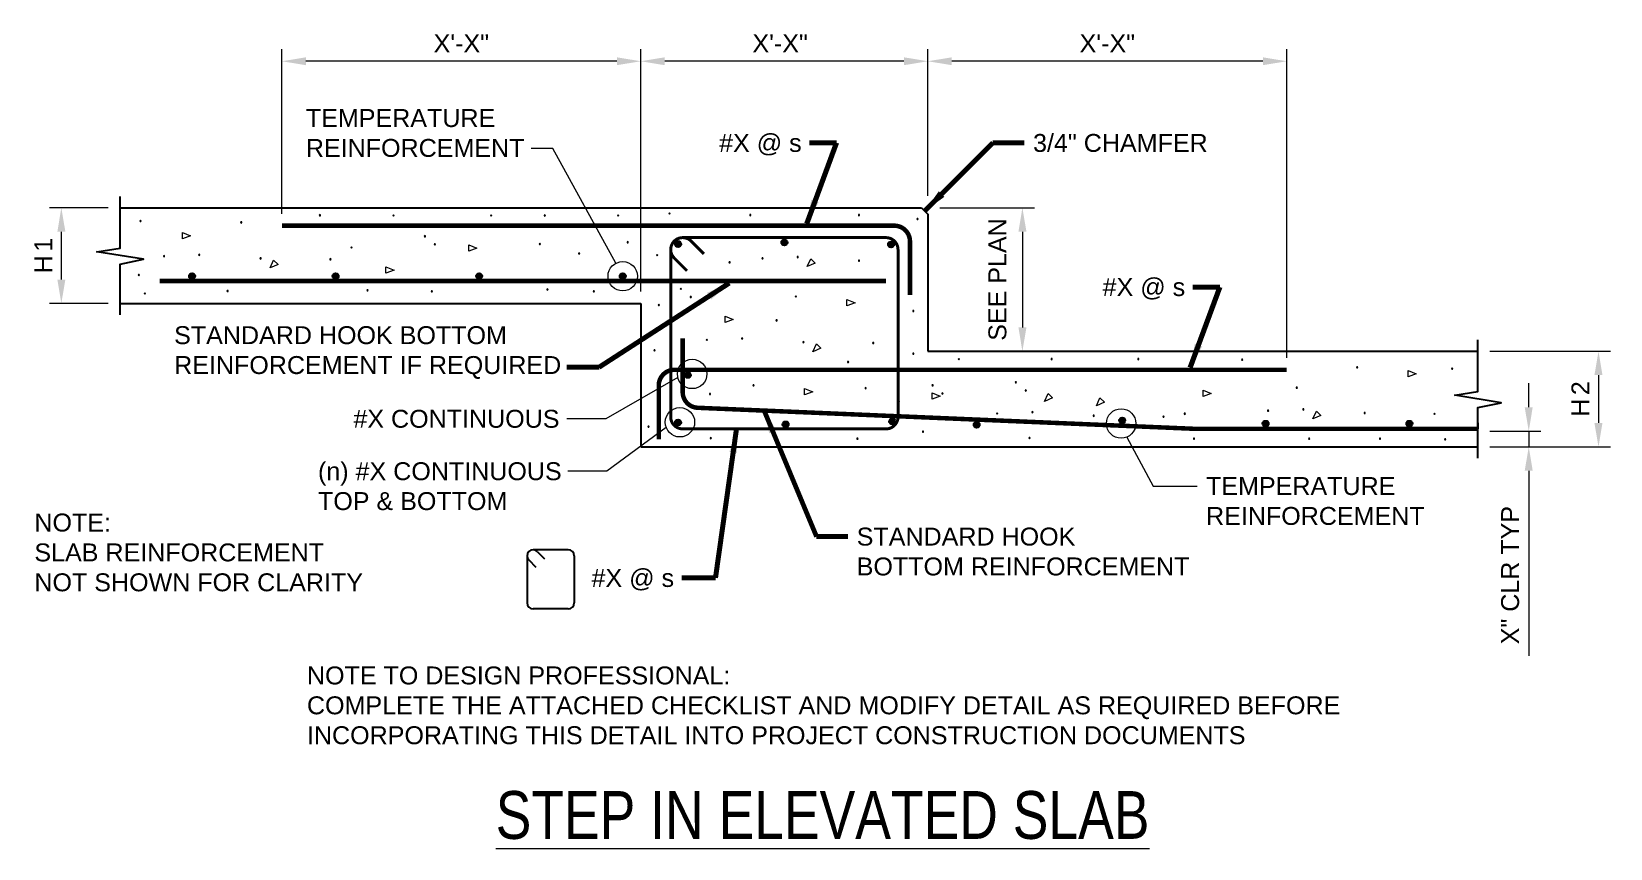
# Model space of a CAD drawing. Header units: inches. Extents: x 481 to 613, y 160 to 228.
import ezdxf

# ---------------------------------------------------------------- set-up
doc = ezdxf.new("R2010")
doc.units = ezdxf.units.IN
doc.header["$LTSCALE"] = 5
doc.header["$MEASUREMENT"] = 0
for name, color, linetype, lineweight in [('S-ANNO-DIMS', 1, 'Continuous', 20), ('S-ANNO-TEXT', 7, 'Continuous', 20), ('S-DELT-PATT', 7, 'Continuous', 15), ('S-DETL', 3, 'Continuous', 30)]:
    doc.layers.add(name, color=color, linetype=linetype, lineweight=lineweight)
doc.styles.add('Romans', font='arial.ttf')
doc.dimstyles.get("Standard").update_dxf_attribs({"dimtxt": 0.18, "dimasz": 0.18, "dimexe": 0.18, "dimexo": 0.0625, "dimgap": 0.09, "dimtad": 0, "dimtih": 1, "dimtoh": 1, "dimdec": 4, "dimzin": 0, "dimdsep": 46, "dimtxsty": 'Standard', "dimcen": 0.09, "dimadec": 0, "dimazin": 0, "dimtfac": 1, "dimtdec": 4, "dimtofl": 0, "dimtmove": 0, "dimatfit": 3, "dimfxl": 1, "dimtolj": 1, "dimtzin": 0, "dimarcsym": 0})

# ---------------------------------------------------------------- blocks, each defined once
blk = doc.blocks.new('*D0')
at = {"layer": 'Defpoints', "color": 0, "transparency": 16777216}
for p in [(556.27, 213.29), (556.27, 201.29), (564.17, 201.29)]:
    blk.add_point(p, dxfattribs=at)
at = {"layer": 'S-ANNO-DIMS', "transparency": 16777216}
for p, q in [((557.27, 213.29), (565.17, 213.29)), ((564.17, 211.29), (564.17, 203.29)), ((557.27, 201.29), (565.17, 201.29))]:
    blk.add_line(p, q, dxfattribs=at)
for points in [[(563.84, 211.29), (564.51, 211.29), (564.17, 213.29)], [(563.84, 203.29), (564.51, 203.29), (564.17, 201.29)]]:
    blk.add_solid(points, dxfattribs=at)
at = {"layer": 'S-ANNO-DIMS', "transparency": 16777216, "insert": (562.09, 207.29), "char_height": 1.5, "attachment_point": 5, "rotation": 90, "style": 'Romans'}
blk.add_mtext('\\A1;SEE PLAN', dxfattribs=at)
blk = doc.blocks.new('*D1')
at = {"layer": 'Defpoints', "color": 0, "transparency": 16777216}
for p in [(556.27, 225.55), (556.27, 213.29), (586.27, 199.74)]:
    blk.add_point(p, dxfattribs=at)
at = {"layer": 'S-ANNO-DIMS', "transparency": 16777216}
for p, q in [((556.27, 214.29), (556.27, 226.55)), ((586.27, 200.74), (586.27, 226.55)), ((584.27, 225.55), (558.27, 225.55))]:
    blk.add_line(p, q, dxfattribs=at)
for points in [[(558.27, 225.88), (558.27, 225.22), (556.27, 225.55)], [(584.27, 225.88), (584.27, 225.22), (586.27, 225.55)]]:
    blk.add_solid(points, dxfattribs=at)
at = {"layer": 'S-ANNO-DIMS', "transparency": 16777216, "insert": (571.27, 227.05), "char_height": 1.5, "attachment_point": 5, "style": 'Romans'}
blk.add_mtext('\\A1;X\'-X"', dxfattribs=at)
blk = doc.blocks.new('*D2')
at = {"layer": 'Defpoints', "color": 0, "transparency": 16777216}
for p in [(532.27, 225.55), (556.27, 213.29), (532.27, 205.29)]:
    blk.add_point(p, dxfattribs=at)
at = {"layer": 'S-ANNO-DIMS', "transparency": 16777216}
for p, q in [((532.27, 206.29), (532.27, 226.55)), ((556.27, 214.29), (556.27, 226.55)), ((554.27, 225.55), (534.27, 225.55))]:
    blk.add_line(p, q, dxfattribs=at)
for points in [[(534.27, 225.88), (534.27, 225.22), (532.27, 225.55)], [(554.27, 225.88), (554.27, 225.22), (556.27, 225.55)]]:
    blk.add_solid(points, dxfattribs=at)
at = {"layer": 'S-ANNO-DIMS', "transparency": 16777216, "insert": (543.92, 227.05), "char_height": 1.5, "attachment_point": 5, "style": 'Romans'}
blk.add_mtext('\\A1;X\'-X"', dxfattribs=at)
blk = doc.blocks.new('*D3')
at = {"layer": 'Defpoints', "color": 0, "transparency": 16777216}
for p in [(502.27, 225.55), (502.27, 211.79), (532.27, 205.29)]:
    blk.add_point(p, dxfattribs=at)
at = {"layer": 'S-ANNO-DIMS', "transparency": 16777216}
for p, q in [((502.27, 212.79), (502.27, 226.55)), ((532.27, 206.29), (532.27, 226.55)), ((530.27, 225.55), (504.27, 225.55))]:
    blk.add_line(p, q, dxfattribs=at)
for points in [[(504.27, 225.88), (504.27, 225.22), (502.27, 225.55)], [(530.27, 225.88), (530.27, 225.22), (532.27, 225.55)]]:
    blk.add_solid(points, dxfattribs=at)
at = {"layer": 'S-ANNO-DIMS', "transparency": 16777216, "insert": (517.27, 227.05), "char_height": 1.5, "attachment_point": 5, "style": 'Romans'}
blk.add_mtext('\\A1;X\'-X"', dxfattribs=at)
blk = doc.blocks.new('*D4')
at = {"layer": 'Defpoints', "color": 0, "transparency": 16777216}
for p in [(602.25, 194.61), (602.25, 193.29), (606.5, 193.29)]:
    blk.add_point(p, dxfattribs=at)
at = {"layer": 'S-ANNO-DIMS', "transparency": 16777216}
for p, q in [((606.5, 196.61), (606.5, 198.61)), ((603.25, 194.61), (607.5, 194.61)), ((606.5, 194.61), (606.5, 193.29)), ((603.25, 193.29), (607.5, 193.29)), ((606.5, 191.29), (606.5, 175.82))]:
    blk.add_line(p, q, dxfattribs=at)
for points in [[(606.16, 196.61), (606.83, 196.61), (606.5, 194.61)], [(606.16, 191.29), (606.83, 191.29), (606.5, 193.29)]]:
    blk.add_solid(points, dxfattribs=at)
at = {"layer": 'S-ANNO-DIMS', "transparency": 16777216, "insert": (604.95, 182.56), "char_height": 1.5, "attachment_point": 5, "rotation": 90, "style": 'Romans'}
blk.add_mtext('\\A1;X" CLR TYP', dxfattribs=at)
blk = doc.blocks.new('*D5')
at = {"layer": 'Defpoints', "color": 0, "transparency": 16777216}
for p in [(602.25, 201.29), (602.25, 193.29), (612.33, 193.29)]:
    blk.add_point(p, dxfattribs=at)
at = {"layer": 'S-ANNO-DIMS', "transparency": 16777216}
for p, q in [((603.25, 201.29), (613.33, 201.29)), ((612.33, 199.29), (612.33, 195.29)), ((603.25, 193.29), (613.33, 193.29))]:
    blk.add_line(p, q, dxfattribs=at)
for points in [[(611.99, 199.29), (612.66, 199.29), (612.33, 201.29)], [(611.99, 195.29), (612.66, 195.29), (612.33, 193.29)]]:
    blk.add_solid(points, dxfattribs=at)
at = {"layer": 'S-ANNO-DIMS', "transparency": 16777216, "insert": (610.82, 197.29), "char_height": 1.5, "attachment_point": 5, "rotation": 90, "style": 'Romans'}
blk.add_mtext('\\A1;{\\T1.2;H}2', dxfattribs=at)
blk = doc.blocks.new('*D6')
at = {"layer": 'Defpoints', "color": 0, "transparency": 16777216}
for p in [(488.74, 213.29), (483.83, 205.29), (488.74, 205.29)]:
    blk.add_point(p, dxfattribs=at)
at = {"layer": 'S-ANNO-DIMS', "transparency": 16777216}
for p, q in [((487.74, 213.29), (482.83, 213.29)), ((483.83, 211.29), (483.83, 207.29)), ((487.74, 205.29), (482.83, 205.29))]:
    blk.add_line(p, q, dxfattribs=at)
for points in [[(483.5, 211.29), (484.17, 211.29), (483.83, 213.29)], [(483.5, 207.29), (484.17, 207.29), (483.83, 205.29)]]:
    blk.add_solid(points, dxfattribs=at)
at = {"layer": 'S-ANNO-DIMS', "transparency": 16777216, "insert": (482.33, 209.29), "char_height": 1.5, "attachment_point": 5, "rotation": 90, "style": 'Romans'}
blk.add_mtext('\\A1;{\\T1.2;H}1', dxfattribs=at)

msp = doc.modelspace()

# ---------------------------------------------------------------- hatches: boundary and pattern name
at = {"layer": 'S-DETL', "linetype": 'Continuous'}
h = msp.add_hatch(color=256, dxfattribs=at)
h.dxf.hatch_style = 1
edge = h.paths.add_edge_path()
edge.add_line((535.4379214, 210.5095384), (535.3380555, 210.5095384))
edge.add_arc((535.3992246, 210.255533), 0.2612669, 103.540060088, 179.121585546)
edge.add_arc((535.3879884, 210.2595384), 0.25, 180, 360)
edge.add_arc((535.3767522, 210.255533), 0.2612669, 0.878414454, 76.459939912)
h = msp.add_hatch(color=256, dxfattribs=at)
h.dxf.hatch_style = 1
edge = h.paths.add_edge_path()
edge.add_line((544.3224967, 210.639776), (544.2226308, 210.639776))
edge.add_arc((544.2838, 210.3857706), 0.2612669, 103.540060088, 179.121585546)
edge.add_arc((544.2725638, 210.389776), 0.25, 180, 360)
edge.add_arc((544.2613276, 210.3857706), 0.2612669, 0.878414454, 76.459939912)
h = msp.add_hatch(color=256, dxfattribs=at)
h.dxf.hatch_style = 1
edge = h.paths.add_edge_path()
edge.add_line((553.2395099, 210.4745538), (553.139644, 210.4745538))
edge.add_arc((553.2008131, 210.2205484), 0.2612669, 103.540060088, 179.121585546)
edge.add_arc((553.1895769, 210.2245538), 0.25, 180, 360)
edge.add_arc((553.1783407, 210.2205484), 0.2612669, 0.878414454, 76.459939912)
h = msp.add_hatch(color=256, dxfattribs=at)
h.dxf.hatch_style = 1
edge = h.paths.add_edge_path()
edge.add_line((494.8111498, 207.8163491), (494.7112839, 207.8163491))
edge.add_arc((494.7724531, 207.5623437), 0.2612669, 103.540060088, 179.121585546)
edge.add_arc((494.7612169, 207.5663491), 0.25, 180, 360)
edge.add_arc((494.7499807, 207.5623437), 0.2612669, 0.878414454, 76.459939912)
h = msp.add_hatch(color=256, dxfattribs=at)
h.dxf.hatch_style = 1
edge = h.paths.add_edge_path()
edge.add_line((506.8111498, 207.8163491), (506.7112839, 207.8163491))
edge.add_arc((506.7724531, 207.5623437), 0.2612669, 103.540060088, 179.121585546)
edge.add_arc((506.7612169, 207.5663491), 0.25, 180, 360)
edge.add_arc((506.7499807, 207.5623437), 0.2612669, 0.878414454, 76.459939912)
h = msp.add_hatch(color=256, dxfattribs=at)
h.dxf.hatch_style = 1
edge = h.paths.add_edge_path()
edge.add_line((518.8111498, 207.8163491), (518.7112839, 207.8163491))
edge.add_arc((518.7724531, 207.5623437), 0.2612669, 103.540060088, 179.121585546)
edge.add_arc((518.7612169, 207.5663491), 0.25, 180, 360)
edge.add_arc((518.7499807, 207.5623437), 0.2612669, 0.878414454, 76.459939912)
h = msp.add_hatch(color=256, dxfattribs=at)
h.dxf.hatch_style = 1
edge = h.paths.add_edge_path()
edge.add_line((518.8111498, 207.8163491), (518.7112839, 207.8163491))
edge.add_arc((518.7724531, 207.5623437), 0.2612669, 103.540060088, 179.121585546)
edge.add_arc((518.7612169, 207.5663491), 0.25, 180, 360)
edge.add_arc((518.7499807, 207.5623437), 0.2612669, 0.878414454, 76.459939912)
h = msp.add_hatch(color=256, dxfattribs=at)
h.dxf.hatch_style = 1
edge = h.paths.add_edge_path()
edge.add_line((530.8111498, 207.8163491), (530.7112839, 207.8163491))
edge.add_arc((530.7724531, 207.5623437), 0.2612669, 103.540060088, 179.121585546)
edge.add_arc((530.7612169, 207.5663491), 0.25, 180, 360)
edge.add_arc((530.7499807, 207.5623437), 0.2612669, 0.878414454, 76.459939912)
h = msp.add_hatch(color=256, dxfattribs=at)
h.dxf.hatch_style = 1
edge = h.paths.add_edge_path()
edge.add_line((536.2523006, 199.5517919), (536.1524347, 199.5517919))
edge.add_arc((536.2136039, 199.2977865), 0.2612669, 103.540060088, 179.121585546)
edge.add_arc((536.2023676, 199.3017919), 0.25, 180, 360)
edge.add_arc((536.1911314, 199.2977865), 0.2612669, 0.878414454, 76.459939912)
h = msp.add_hatch(color=256, dxfattribs=at)
h.dxf.hatch_style = 1
edge = h.paths.add_edge_path()
edge.add_line((535.4355289, 195.5798648), (535.335663, 195.5798648))
edge.add_arc((535.3968321, 195.3258594), 0.2612669, 103.540060088, 179.121585546)
edge.add_arc((535.3855959, 195.3298648), 0.25, 180, 360)
edge.add_arc((535.3743597, 195.3258594), 0.2612669, 0.878414454, 76.459939912)
h = msp.add_hatch(color=256, dxfattribs=at)
h.dxf.hatch_style = 1
edge = h.paths.add_edge_path()
edge.add_line((544.4298695, 195.4228714), (544.3300036, 195.4228714))
edge.add_arc((544.3911728, 195.168866), 0.2612669, 103.540060088, 179.121585546)
edge.add_arc((544.3799366, 195.1728714), 0.25, 180, 360)
edge.add_arc((544.3687004, 195.168866), 0.2612669, 0.878414454, 76.459939912)
h = msp.add_hatch(color=256, dxfattribs=at)
h.dxf.hatch_style = 1
edge = h.paths.add_edge_path()
edge.add_line((553.3403096, 195.6706938), (553.2404437, 195.6706938))
edge.add_arc((553.3016128, 195.4166884), 0.2612669, 103.540060088, 179.121585546)
edge.add_arc((553.2903766, 195.4206938), 0.25, 180, 360)
edge.add_arc((553.2791404, 195.4166884), 0.2612669, 0.878414454, 76.459939912)
h = msp.add_hatch(color=256, dxfattribs=at)
h.dxf.hatch_style = 1
edge = h.paths.add_edge_path()
edge.add_line((560.3977193, 195.3841424), (560.2978534, 195.3841424))
edge.add_arc((560.3590226, 195.130137), 0.2612669, 103.540060088, 179.121585546)
edge.add_arc((560.3477864, 195.1341424), 0.25, 180, 360)
edge.add_arc((560.3365501, 195.130137), 0.2612669, 0.878414454, 76.459939912)
h = msp.add_hatch(color=256, dxfattribs=at)
h.dxf.hatch_style = 1
edge = h.paths.add_edge_path()
edge.add_line((572.5671394, 195.744203), (572.4672735, 195.744203))
edge.add_arc((572.5284427, 195.4901976), 0.2612669, 103.540060088, 179.121585546)
edge.add_arc((572.5172065, 195.494203), 0.25, 180, 360)
edge.add_arc((572.5059703, 195.4901976), 0.2612669, 0.878414454, 76.459939912)
h = msp.add_hatch(color=256, dxfattribs=at)
h.dxf.hatch_style = 1
edge = h.paths.add_edge_path()
edge.add_line((572.5671394, 195.744203), (572.4672735, 195.744203))
edge.add_arc((572.5284427, 195.4901976), 0.2612669, 103.540060088, 179.121585546)
edge.add_arc((572.5172065, 195.494203), 0.25, 180, 360)
edge.add_arc((572.5059703, 195.4901976), 0.2612669, 0.878414454, 76.459939912)
h = msp.add_hatch(color=256, dxfattribs=at)
h.dxf.hatch_style = 1
edge = h.paths.add_edge_path()
edge.add_line((584.5544983, 195.4816749), (584.4546324, 195.4816749))
edge.add_arc((584.5158016, 195.2276696), 0.2612669, 103.540060088, 179.121585546)
edge.add_arc((584.5045654, 195.2316749), 0.25, 180, 360)
edge.add_arc((584.4933292, 195.2276696), 0.2612669, 0.878414454, 76.459939912)
h = msp.add_hatch(color=256, dxfattribs=at)
h.dxf.hatch_style = 1
edge = h.paths.add_edge_path()
edge.add_line((596.5719448, 195.4816749), (596.4720789, 195.4816749))
edge.add_arc((596.5332481, 195.2276696), 0.2612669, 103.540060088, 179.121585546)
edge.add_arc((596.5220119, 195.2316749), 0.25, 180, 360)
edge.add_arc((596.5107756, 195.2276696), 0.2612669, 0.878414454, 76.459939912)

# ---------------------------------------------------------------- linework, layer by layer
at = {"layer": 'S-ANNO-TEXT'}
for points in [[(530.1713198, 208.6458967), (524.9241437, 218.2485487), (523.0936755, 218.2485487)], [(535.3707728, 199.0843949), (529.3587049, 195.6386383), (526.0978032, 195.6386383)], [(534.3868684, 194.9233844), (529.436217, 191.2532455), (526.1753153, 191.2532455)], [(572.903157, 194.1116797), (575.1113821, 190.0112669), (578.7723185, 190.0112669)]]:
    msp.add_lwpolyline(points, dxfattribs=at)
for centre in [(530.7612169, 207.5663491), (536.5625604, 199.3894256), (535.5412161, 195.3486877), (572.423991, 195.2447293)]:
    msp.add_circle(centre, 1.2302039, dxfattribs=at)
at = {"layer": 'S-DELT-PATT', "flags": 128}
for points in [[(505.3962213, 212.6670708, 1), (505.4999013, 212.6670708, 1)], [(511.5450589, 212.6454808, 1), (511.6487389, 212.6454808, 1)], [(519.7074702, 212.6454808, 1), (519.8111502, 212.6454808, 1)], [(524.18879, 212.6454808, 1), (524.29247, 212.6454808, 1)], [(530.3239334, 212.6454808, 1), (530.4276134, 212.6454808, 1)], [(534.6180607, 212.815252, 1), (534.7217407, 212.815252, 1)], [(541.3731185, 212.6822144, 1), (541.4767985, 212.6822144, 1)], [(550.4575086, 212.6822144, 1), (550.5611886, 212.6822144, 1)], [(490.3966391, 212.189987, 1), (490.5003191, 212.189987, 1)], [(498.8175079, 212.0693084, 1), (498.9211879, 212.0693084, 1)], [(555.3491039, 212.3496194, 1), (555.4527839, 212.3496194, 1)], [(508.0313646, 209.9731003, 1), (508.1350446, 209.9731003, 1)], [(514.1716238, 210.9076849, 1), (514.2753038, 210.9076849, 1)], [(514.9970235, 210.2263163, 1), (515.1007035, 210.2263163, 1)], [(523.7830536, 210.266082, 1), (523.8867336, 210.266082, 1)], [(531.1241695, 210.4059498, 1), (531.2278495, 210.4059498, 1)], [(492.3621803, 209.2489579, 1), (492.4658603, 209.2489579, 1)], [(495.3093985, 209.3583614, 1), (495.4130785, 209.3583614, 1)], [(500.4337371, 209.0571701, 1), (500.5374171, 209.0571701, 1)], [(506.2725489, 208.9875323, 1), (506.3762289, 208.9875323, 1)], [(527.0594404, 209.4678383, 1), (527.1631204, 209.4678383, 1)], [(533.5865013, 209.3230179, 1), (533.6901813, 209.3230179, 1)], [(539.6427587, 208.7243477, 1), (539.7464387, 208.7243477, 1)], [(542.3880748, 209.0602047, 1), (542.4917548, 209.0602047, 1)], [(545.335293, 209.1696082, 1), (545.438973, 209.1696082, 1)], [(550.4596316, 208.8684169, 1), (550.5633116, 208.8684169, 1)], [(490.2605224, 207.6595294, 1), (490.3642024, 207.6595294, 1)], [(490.7632641, 206.1175012, 1), (490.8669441, 206.1175012, 1)], [(497.6768204, 206.3268965, 1), (497.7805004, 206.3268965, 1)], [(509.3755114, 206.3890021, 1), (509.4791914, 206.3890021, 1)], [(514.7460033, 206.3001441, 1), (514.8496833, 206.3001441, 1)], [(524.4127271, 206.4504304, 1), (524.5164071, 206.4504304, 1)], [(528.2966694, 206.3001441, 1), (528.4003494, 206.3001441, 1)], [(535.5697233, 206.5093003, 1), (535.6734033, 206.5093003, 1)], [(545.181153, 205.8676973, 1), (545.284833, 205.8676973, 1)], [(533.7282571, 205.1649728, 1), (533.8319371, 205.1649728, 1)], [(536.395123, 205.8279317, 1), (536.498803, 205.8279317, 1)], [(555.003921, 204.6531826, 1), (555.107601, 204.6531826, 1)], [(543.569344, 203.8684804, 1), (543.673024, 203.8684804, 1)], [(537.7392698, 202.2438335, 1), (537.8429498, 202.2438335, 1)], [(540.686488, 202.3532369, 1), (540.790168, 202.3532369, 1)], [(545.8108266, 202.0520457, 1), (545.9145066, 202.0520457, 1)], [(551.6496385, 201.9824078, 1), (551.7533185, 201.9824078, 1)], [(533.367336, 201.360847, 1), (533.471016, 201.360847, 1)], [(555.003921, 201.0883114, 1), (555.107601, 201.0883114, 1)], [(558.8017658, 200.6261971, 1), (558.9054458, 200.6261971, 1)], [(566.5645235, 200.6333515, 1), (566.6682035, 200.6333515, 1)], [(573.8102671, 200.6333515, 1), (573.9139471, 200.6333515, 1)], [(582.4876276, 200.5818877, 1), (582.5913076, 200.5818877, 1)], [(549.5479805, 200.3929793, 1), (549.6516605, 200.3929793, 1)], [(592.0990573, 199.9402847, 1), (592.2027373, 199.9402847, 1)], [(600.0430357, 199.8404225, 1), (600.1467157, 199.8404225, 1)], [(541.6442396, 198.4370735, 1), (541.7479196, 198.4370735, 1)], [(551.0152597, 198.2016996, 1), (551.1189397, 198.2016996, 1)], [(556.6090987, 198.438667, 1), (556.7127787, 198.438667, 1)], [(563.5747576, 198.6918831, 1), (563.6784376, 198.6918831, 1)], [(564.4001574, 198.0105145, 1), (564.5038374, 198.0105145, 1)], [(587.0501812, 198.2414527, 1), (587.1538612, 198.2414527, 1)], [(538.0062015, 197.7152742, 1), (538.1098815, 197.7152742, 1)], [(557.4344984, 197.7572984, 1), (557.5381784, 197.7572984, 1)], [(562.0071502, 196.0854826, 1), (562.1108302, 196.0854826, 1)], [(564.9543684, 196.1948861, 1), (565.0580484, 196.1948861, 1)], [(570.0787069, 195.8936949, 1), (570.1823869, 195.8936949, 1)], [(575.9175188, 195.824057, 1), (576.0211988, 195.824057, 1)], [(577.6915151, 196.0632048, 1), (577.7951951, 196.0632048, 1)], [(584.6571741, 196.3164209, 1), (584.7608541, 196.3164209, 1)], [(587.6043922, 196.4258244, 1), (587.7080722, 196.4258244, 1)], [(592.7287308, 196.1246331, 1), (592.8324108, 196.1246331, 1)], [(598.5675427, 196.0549953, 1), (598.6712227, 196.0549953, 1)], [(532.8608921, 194.9809616, 1), (532.9645721, 194.9809616, 1)], [(538.0682934, 194.0195691, 1), (538.1719734, 194.0195691, 1)], [(550.3277083, 193.9727412, 1), (550.4313883, 193.9727412, 1)], [(555.8100118, 194.5581916, 1), (555.9136918, 194.5581916, 1)], [(564.7131912, 194.0245832, 1), (564.8168712, 194.0245832, 1)], [(578.4644701, 193.9727412, 1), (578.5681501, 193.9727412, 1)], [(588.0902022, 193.9727412, 1), (588.1938822, 193.9727412, 1)], [(594.0137299, 193.9727412, 1), (594.1174099, 193.9727412, 1)], [(599.4612623, 193.9198809, 1), (599.5649423, 193.9198809, 1)]]:
    msp.add_lwpolyline(points, format="xyb", close=True, dxfattribs=at)
for points in [[(493.9490159, 211.2191482), (494.6291913, 210.9457717), (493.9490159, 210.6889698)], [(517.8848841, 210.1852021), (518.5650595, 209.9118256), (517.8848841, 209.6550237)], [(501.9506708, 208.5415813), (501.2764078, 208.253931), (501.5757781, 208.916474)], [(546.8522267, 208.6540194), (546.1779638, 208.3663691), (546.477334, 209.0289121)], [(510.962347, 208.3591923), (511.6425224, 208.0858159), (510.962347, 207.829014)], [(549.4993201, 205.6116645), (550.1794955, 205.3382881), (549.4993201, 205.0814861)], [(539.3261054, 204.2140237), (540.0062809, 203.9406473), (539.3261054, 203.6838454)], [(547.3277603, 201.5364569), (546.6534974, 201.2488066), (546.9528676, 201.9113496)], [(596.4172244, 199.6842519), (597.0973998, 199.4108755), (596.4172244, 199.1540736)], [(545.9624067, 198.1810407), (546.6425821, 197.9076643), (545.9624067, 197.6508623)], [(579.2783507, 198.0333951), (579.9585261, 197.7600187), (579.2783507, 197.5032167)], [(556.6283268, 197.8024569), (557.3085022, 197.5290804), (556.6283268, 197.2722785)], [(566.6951499, 197.3792761), (566.0208869, 197.0916258), (566.3202572, 197.7541688)], [(571.0285568, 197.0207033), (570.3542939, 196.733053), (570.6536641, 197.395596)], [(589.121326, 195.9102356), (588.447063, 195.6225852), (588.7464333, 196.2851283)]]:
    msp.add_lwpolyline(points, close=True, dxfattribs=at)
at = {"layer": 'S-DETL', "linetype": 'Continuous'}
for p, q in [((488.7449727, 213.2941749), (555.7422337, 213.2941749)), ((555.7422337, 213.2941749), (556.2725638, 212.7638449)), ((556.2725638, 212.7638449), (556.2725638, 201.2941749)), ((488.7449727, 205.2941749), (532.2725638, 205.2941749)), ((532.2725638, 205.2941749), (532.2725638, 193.2941749)), ((556.2725638, 201.2941749), (602.2533929, 201.2941749)), ((602.2533929, 195.2941749), (602.2533929, 194.7941749)), ((532.2725638, 193.2941749), (602.2533929, 193.2941749)), ((522.7625183, 184.1756232), (522.7625183, 180.2366127)), ((522.9000466, 183.831219), (523.5061381, 183.2251274)), ((526.205453, 184.6756232), (523.2625183, 184.6756232)), ((523.6070379, 184.5382103), (524.2131295, 183.9321188)), ((526.705453, 184.1756232), (526.705453, 180.2366127)), ((526.205453, 179.7366127), (523.2625183, 179.7366127))]:
    msp.add_line(p, q, dxfattribs=at)
for points in [[(488.7449727, 204.3449892), (488.7449727, 208.5856342), (490.6882647, 208.9857159), (486.8016807, 209.602634), (488.7449727, 209.926516), (488.7449727, 214.2433607)], [(602.2533929, 192.3449892), (602.2533929, 196.5856342), (604.1966849, 196.9857159), (600.3101009, 197.602634), (602.2533929, 197.926516), (602.2533929, 202.2433607)]]:
    msp.add_lwpolyline(points, dxfattribs=at)
at = {"layer": 'S-DETL', "const_width": 0.375}
for points in [[(502.2725638, 211.7941749), (553.4600638, 211.7941749, -0.4142135624), (554.7725638, 210.4816749), (554.7725638, 205.9816749)], [(602.2533929, 194.7941749), (578.7332361, 194.7941749, -0.0105841359), (578.6776881, 194.7953509), (537.0295157, 196.5595789, -0.4018676017), (535.7725638, 197.8709029), (535.7725638, 202.3709029)], [(586.2725638, 199.7372246), (535.0850638, 199.7372246, 0.4142135624), (533.7725638, 198.4247246), (533.7725638, 193.9247246)]]:
    msp.add_lwpolyline(points, format="xyb", dxfattribs=at)
at = {"layer": 'S-DETL', "linetype": 'Continuous', "const_width": 0.25}
msp.add_lwpolyline([(536.1342273, 208.0187596), (535.0659187, 209.0870682, -0.6681786379), (535.7730255, 210.7941749), (552.7725638, 210.7941749, -0.4142135624), (553.7725638, 209.7941749), (553.7725638, 195.7941749, -0.4142135624), (552.7725638, 194.7941749), (535.7725638, 194.7941749, -0.4142135624), (534.7725638, 195.7941749), (534.7725638, 209.7941749, -0.6681786379), (536.4796705, 210.5012817), (537.54821, 209.4327423)], format="xyb", dxfattribs=at)
at = {"layer": 'S-DETL', "const_width": 0.375}
msp.add_lwpolyline([(492.0471919, 207.1707994), (552.7594819, 207.1707994)], dxfattribs=at)
at = {"layer": 'S-DETL', "linetype": 'Continuous'}
for centre in [(535.3879884, 210.2595384), (544.2725638, 210.389776), (553.1895769, 210.2245538), (494.7612169, 207.5663491), (506.7612169, 207.5663491), (518.7612169, 207.5663491), (518.7612169, 207.5663491), (530.7612169, 207.5663491), (536.2023676, 199.3017919), (535.3855959, 195.3298648), (544.3799366, 195.1728714), (553.2903766, 195.4206938), (560.3477864, 195.1341424), (572.5172065, 195.494203), (572.5172065, 195.494203), (584.5045654, 195.2316749), (596.5220119, 195.2316749)]:
    msp.add_circle(centre, 0.25, dxfattribs=at)
for centre, radius, start, end in [((535.7725638, 209.7941749), 1, 45, 223.535858518), ((553.7725638, 196.5572258), 0.5, 74.792106647, 90), ((523.2625183, 184.1756232), 0.5, 90, 180), ((523.2625183, 184.1756232), 0.5, 45, 223.535858518), ((526.205453, 184.1756232), 0.5, 0, 90), ((526.205453, 184.1756232), 0.5, 0, 90), ((523.2625183, 180.2366127), 0.5, 180, 270), ((526.205453, 180.2366127), 0.5, 270, 0)]:
    msp.add_arc(centre, radius, start, end, dxfattribs=at)

# ---------------------------------------------------------------- texts
at = {"layer": 'S-ANNO-TEXT', "style": 'Romans', "width": 0.8}
msp.add_text('%%USTEP IN ELEVATED SLAB', height=4, dxfattribs=at).set_placement((520.1416658, 160.4947983))
at = {"layer": 'S-ANNO-TEXT', "attachment_point": 1, "style": 'Romans'}
for s, insert, char_height in [('\\A1;\\pxql;TEMPERATURE\\PREINFORCEMENT', (504.2725638, 221.5502199), 1.499999989), ('\\A1;\\pxql;#X @ s', (538.8160529, 219.4666592), 1.499999989), ('\\A1;3/4" CHAMFER', (565.0615718, 219.4666592), 1.499999989), ('\\A1;#X @ s', (570.8778044, 207.4097088), 1.49999999), ('\\A1;\\pxql;STANDARD HOOK BOTTOM \\PREINFORCEMENT IF REQUIRED', (493.2589563, 203.3852391), 1.499999989), ('\\A1;\\pxql;#X CONTINUOUS', (508.2466779, 196.3891499), 1.499999989), ('\\A1;\\pxql;(n) #X CONTINUOUS \\PTOP & BOTTOM', (505.2863319, 192.0037571), 1.499999989), ('\\A1;\\pxql;TEMPERATURE\\PREINFORCEMENT', (579.5228301, 190.7617785), 1.499999989), ('\\A1;\\pxql;NOTE:\\PSLAB REINFORCEMENT \\PNOT SHOWN FOR CLARITY', (481.5774094, 187.7098044), 1.499999989), ('\\A1;\\pxql;STANDARD HOOK \\PBOTTOM REINFORCEMENT', (550.3194906, 186.5356079), 1.499999989), ('\\A1;\\pxql;#X @ s', (528.1524694, 183.0730378), 1.499999989), ('NOTE TO DESIGN PROFESSIONAL: \\PCOMPLETE THE ATTACHED CHECKLIST AND MODIFY DETAIL AS REQUIRED BEFORE \\PINCORPORATING THIS DETAIL INTO PROJECT CONSTRUCTION DOCUMENTS', (504.363733, 174.9183999), 1.499999989)]:
    msp.add_mtext(s, dxfattribs=dict(at, insert=insert, char_height=char_height))

# ---------------------------------------------------------------- dimensions: what is measured, and where the dimension line sits
at = {"layer": 'S-ANNO-DIMS'}
for base, p1, p2, angle, text, override, picture, middle in [((502.2725638, 225.5502199), (532.2725638, 205.2941749), (502.2725638, 211.7941749), 180, 'X\'-X"', {"dimscale": 16, "dimtxt": 0.09375, "dimasz": 0.125, "dimexe": 0.0625, "dimgap": 0.0625, "dimtih": 0, "dimtoh": 0, "dimdec": 5, "dimlfac": 1, "dimrnd": 0.03125, "dimzin": 7, "dimlunit": 4, "dimtxsty": 'Romans', "dimcen": 0.125, "dimclrd": 256, "dimclre": 256, "dimclrt": 256, "dimadec": 4, "dimtdec": 5, "dimtofl": 1, "dimtvp": 1, "dimfrac": 2, "dimtzin": 3, "dimlwd": 65535, "dimlwe": 65535}, '*D3', (517.2725638, 225.5502199)), ((532.2725638, 225.5502199), (556.2725638, 213.2941749), (532.2725638, 205.2941749), 180, 'X\'-X"', {"dimscale": 16, "dimtxt": 0.09375, "dimasz": 0.125, "dimexe": 0.0625, "dimgap": 0.0625, "dimtih": 0, "dimtoh": 0, "dimdec": 5, "dimlfac": 1, "dimrnd": 0.03125, "dimzin": 7, "dimlunit": 4, "dimtxsty": 'Romans', "dimcen": 0.125, "dimclrd": 256, "dimclre": 256, "dimclrt": 256, "dimadec": 4, "dimtdec": 5, "dimtofl": 1, "dimtvp": 1, "dimfrac": 2, "dimtzin": 3, "dimlwd": 65535, "dimlwe": 65535}, '*D2', (543.9186249, 225.5502199)), ((556.2725638, 225.5502199), (586.2725638, 199.7372246), (556.2725638, 213.2941749), 180, 'X\'-X"', {"dimscale": 16, "dimtxt": 0.09375, "dimasz": 0.125, "dimexe": 0.0625, "dimgap": 0.0625, "dimtih": 0, "dimtoh": 0, "dimdec": 5, "dimlfac": 1, "dimrnd": 0.03125, "dimzin": 7, "dimlunit": 4, "dimtxsty": 'Romans', "dimcen": 0.125, "dimclrd": 256, "dimclre": 256, "dimclrt": 256, "dimadec": 4, "dimtdec": 5, "dimtofl": 1, "dimtvp": 1, "dimfrac": 2, "dimtzin": 3, "dimlwd": 65535, "dimlwe": 65535}, '*D1', (571.2725638, 225.5502199)), ((483.8340601, 205.2941749), (488.7449727, 213.2941749), (488.7449727, 205.2941749), 90, '{\\T1.2;H}1', {"dimscale": 16, "dimtxt": 0.09375, "dimasz": 0.125, "dimexe": 0.0625, "dimgap": 0.0625, "dimtih": 0, "dimtoh": 0, "dimdec": 5, "dimlfac": 1, "dimrnd": 0.03125, "dimzin": 7, "dimlunit": 4, "dimtxsty": 'Romans', "dimcen": 0.125, "dimclrd": 256, "dimclre": 256, "dimclrt": 256, "dimadec": 4, "dimtdec": 5, "dimtofl": 1, "dimtvp": 1, "dimfrac": 2, "dimtzin": 3, "dimlwd": 65535, "dimlwe": 65535}, '*D6', (483.8340601, 209.2941749)), ((564.1722241, 201.2941749), (556.2725638, 213.2941749), (556.2725638, 201.2941749), 90, 'SEE PLAN', {"dimscale": 16, "dimtxt": 0.09375, "dimasz": 0.125, "dimexe": 0.0625, "dimgap": 0.0625, "dimtih": 0, "dimtoh": 0, "dimdec": 5, "dimlfac": 1, "dimrnd": 0.03125, "dimzin": 7, "dimlunit": 4, "dimtxsty": 'Romans', "dimcen": 0.125, "dimclrd": 256, "dimclre": 256, "dimclrt": 256, "dimadec": 4, "dimtdec": 5, "dimtofl": 1, "dimtmove": 2, "dimtvp": 1, "dimfrac": 2, "dimtzin": 3, "dimlwd": 65535, "dimlwe": 65535}, '*D0', (562.0883792, 207.2941749)), ((612.3263862, 193.2941749), (602.2533929, 201.2941749), (602.2533929, 193.2941749), 90, '{\\T1.2;H}2', {"dimscale": 16, "dimtxt": 0.09375, "dimasz": 0.125, "dimexe": 0.0625, "dimgap": 0.0625, "dimtih": 0, "dimtoh": 0, "dimdec": 5, "dimlfac": 1, "dimrnd": 0.03125, "dimzin": 7, "dimlunit": 4, "dimtxsty": 'Romans', "dimcen": 0.125, "dimclrd": 256, "dimclre": 256, "dimclrt": 256, "dimadec": 4, "dimtdec": 5, "dimtofl": 1, "dimtvp": 1, "dimfrac": 2, "dimtzin": 3, "dimlwd": 65535, "dimlwe": 65535}, '*D5', (612.3263862, 197.2941749)), ((606.4976389, 193.2941749), (602.2533929, 194.6066749), (602.2533929, 193.2941749), 90, 'X" CLR TYP', {"dimscale": 16, "dimtxt": 0.09375, "dimasz": 0.125, "dimexe": 0.0625, "dimgap": 0.0625, "dimtih": 0, "dimtoh": 0, "dimdec": 5, "dimlfac": 1, "dimrnd": 0.03125, "dimzin": 7, "dimlunit": 4, "dimtxsty": 'Romans', "dimcen": 0.125, "dimclrd": 256, "dimclre": 256, "dimclrt": 256, "dimadec": 4, "dimtdec": 5, "dimtofl": 1, "dimtvp": 1, "dimfrac": 2, "dimtzin": 3, "dimlwd": 65535, "dimlwe": 65535}, '*D4', (606.4976389, 182.5576471))]:
    dim = msp.add_linear_dim(base=base, p1=p1, p2=p2, angle=angle, text=text, dimstyle='Standard', override=override, dxfattribs=at)
    dim.commit()
    dim.dimension.update_dxf_attribs({"geometry": picture, "text_midpoint": middle, "dimtype": 128})

# ---------------------------------------------------------------- leaders
at = {"layer": 'S-ANNO-TEXT'}
for points in [[(546.1396871, 211.9816749), (548.6182357, 218.7161476), (546.3667009, 218.7161476)], [(556.0073987, 213.0290099), (561.6945364, 218.7161476), (564.3110602, 218.7161476)], [(539.6669082, 206.9832994), (528.790931, 199.9659008), (526.0978032, 199.9659008)], [(578.2014385, 199.9247246), (580.6799871, 206.6591972), (578.4284523, 206.6591972)], [(542.545871, 196.3992952), (546.9524553, 185.7850963), (549.568979, 185.7850963)], [(540.2804519, 194.7941749), (538.5080008, 182.3225262), (535.7026057, 182.3225262)]]:
    msp.add_leader(points, dimstyle='Standard', override={"dimscale": 16, "dimtxt": 0.09375, "dimasz": 0.125, "dimexe": 0.0625, "dimgap": 0.0625, "dimtih": 0, "dimtoh": 0, "dimdec": 5, "dimlfac": 16, "dimrnd": 0.03125, "dimzin": 7, "dimlunit": 4, "dimtxsty": 'Romans', "dimcen": 0.125, "dimclrd": 256, "dimclre": 256, "dimclrt": 256, "dimadec": 4, "dimtdec": 5, "dimtofl": 1, "dimtvp": 1, "dimfrac": 2, "dimtzin": 3, "dimlwd": 65535, "dimlwe": 65535}, dxfattribs=at)

doc.saveas('drawing.dxf')
